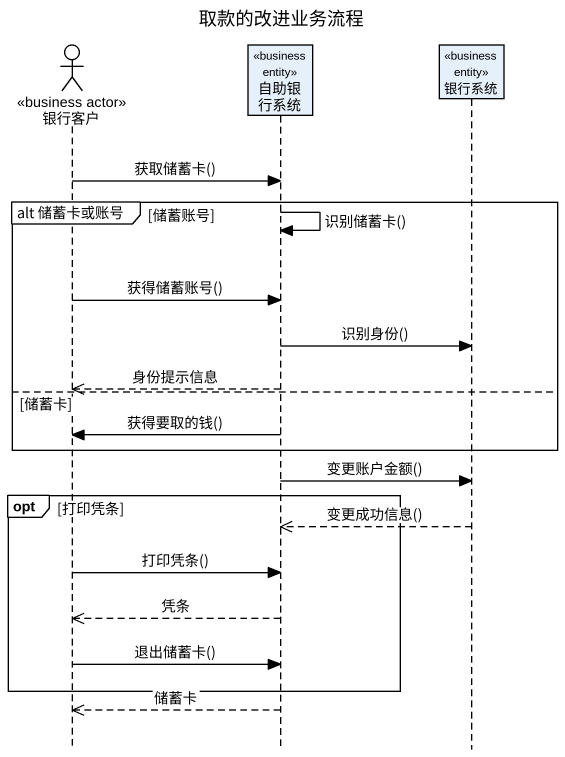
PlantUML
@startuml
title 取款的改进业务流程
hide footbox
actor 银行客户 <<business actor>>
participant 自助银行系统 <<business entity>>
participant 银行系统 <<business entity>>

银行客户 -> 自助银行系统 : 获取储蓄卡()
group alt 储蓄卡或账号 [储蓄账号]
  自助银行系统 -> 自助银行系统 : 识别储蓄卡()
  银行客户 -> 自助银行系统 : 获得储蓄账号()
  自助银行系统 -> 银行系统 : 识别身份()
  自助银行系统 -->> 银行客户 : 身份提示信息
else 储蓄卡
  自助银行系统 -> 银行客户 : 获得要取的钱()
end
自助银行系统 -> 银行系统 : 变更账户金额()
opt 打印凭条
  银行系统 -->> 自助银行系统 : 变更成功信息()
  银行客户 -> 自助银行系统 : 打印凭条()
  自助银行系统 -->> 银行客户 : 凭条
  银行客户 -> 自助银行系统 : 退出储蓄卡()
end
自助银行系统 -->> 银行客户 : 储蓄卡
@enduml
